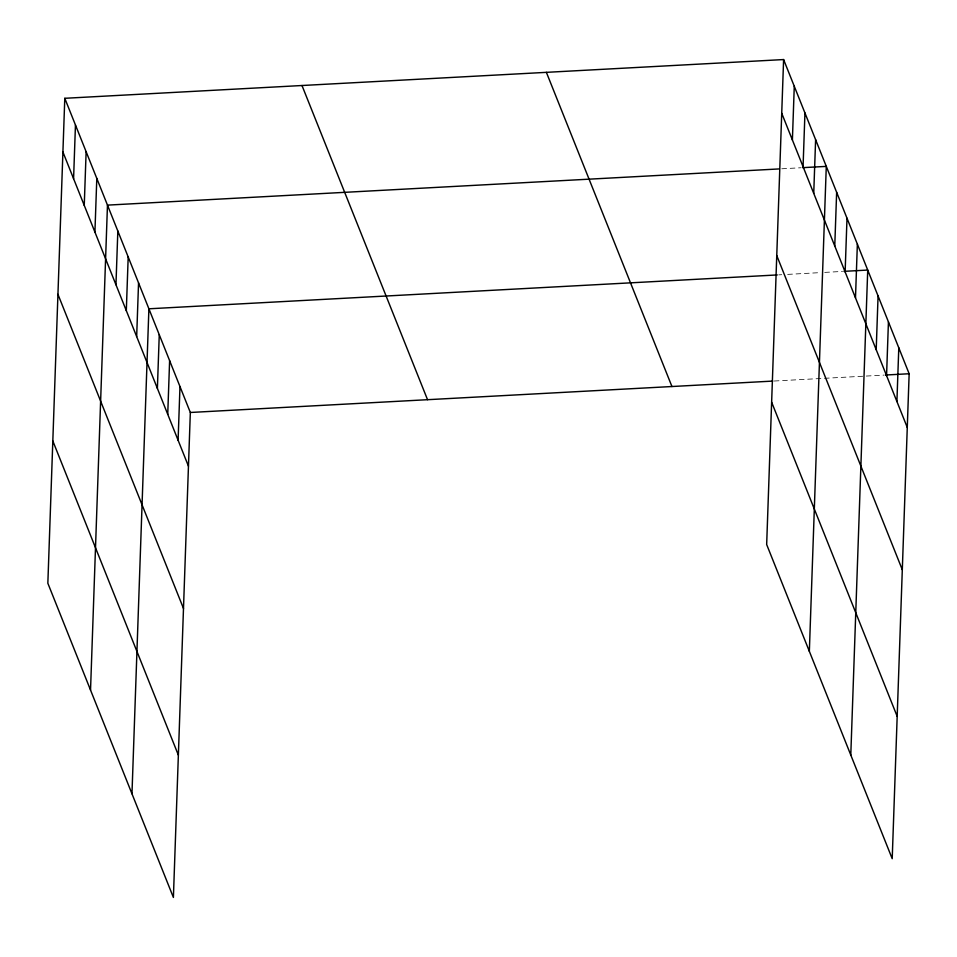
<?xml version="1.0" encoding="UTF-8"?>
<svg xmlns="http://www.w3.org/2000/svg" width="957" height="957" viewBox="0 0 957 957"><rect width="100%" height="100%" fill="white"/><g stroke="black" fill="none" stroke-linecap="round" stroke-linejoin="round"><path stroke-width="0.72" stroke-dasharray="4.79 3.59" d="M781.809 168.779L801.081 167.75M778.771 274.862L781.725 274.695M787.659 274.384L820.281 272.625M824.731 272.386L842.519 271.429M774.237 381.018L883.945 375.108"/><path stroke-width="1.44" d="M64.789 98.296L47.85 583.256L173.396 897.439L190.335 412.479L64.789 98.296L783.604 59.561L909.15 373.744L892.211 858.704L766.665 544.521L783.604 59.561M73.581 178.696L75.459 124.996M84.252 205.396L86.13 151.708M94.922 232.108L96.801 178.409M90.532 690.081L107.471 205.121L778.842 168.946M115.953 284.731L117.831 231.032M126.312 310.654L128.19 256.954M136.672 336.565L138.55 282.877M131.97 793.76L148.897 308.8L777.287 274.934M157.391 388.41L159.257 334.711M167.738 414.333L169.616 360.633M178.098 440.244L179.976 386.556M792.396 139.961L794.274 86.274M803.067 166.674L804.945 112.974M813.737 193.374L815.615 139.686M809.347 651.346L826.286 166.386L802.564 167.666M834.767 245.997L836.645 192.309M845.127 271.92L847.005 218.232M855.486 297.842L857.364 244.143M850.785 755.025L867.724 270.065L844.002 271.345M876.205 349.676L878.071 295.988M886.565 375.599L888.431 321.911M896.912 401.521L898.79 347.822M190.335 412.479L772.754 381.089M885.428 375.024L909.15 373.744M781.725 113.261L907.272 427.444M776.761 255.579L902.307 569.762M771.641 402.203L897.188 716.386M546.387 72.349L671.946 386.532M301.993 85.52L427.54 399.691M62.911 151.984L188.457 466.167M57.934 294.301L183.493 608.485M52.814 440.938L178.373 755.121"/></g></svg>
